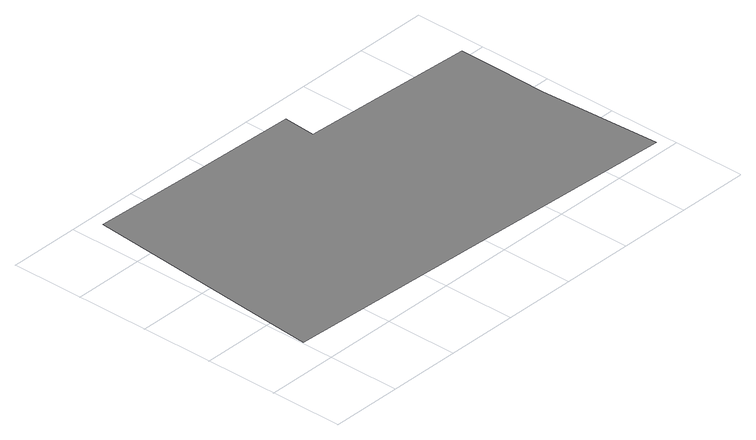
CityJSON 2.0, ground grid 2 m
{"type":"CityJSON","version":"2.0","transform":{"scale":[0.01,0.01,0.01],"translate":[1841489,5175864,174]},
"CityObjects":{
"building1":{"type":"Building","geometry":[{"type":"MultiSurface","lod":"2","boundaries":[[[0,1,2,3,4,5,6,7,8,9,10,11,12,13]]],"semantics":{"surfaces":[{"type":"GroundSurface"}],"values":[0]}}]}
},
"vertices":[
[1155,510,70],[1154,443,70],[1153,375,70],[1171,37,70],[555,64,70],[5,89,70],[19,256,70],[33,423,70],[63,763,70],[368,751,70],[673,740,70],[666,651,70],[877,640,70],[1156,626,70]
]}
